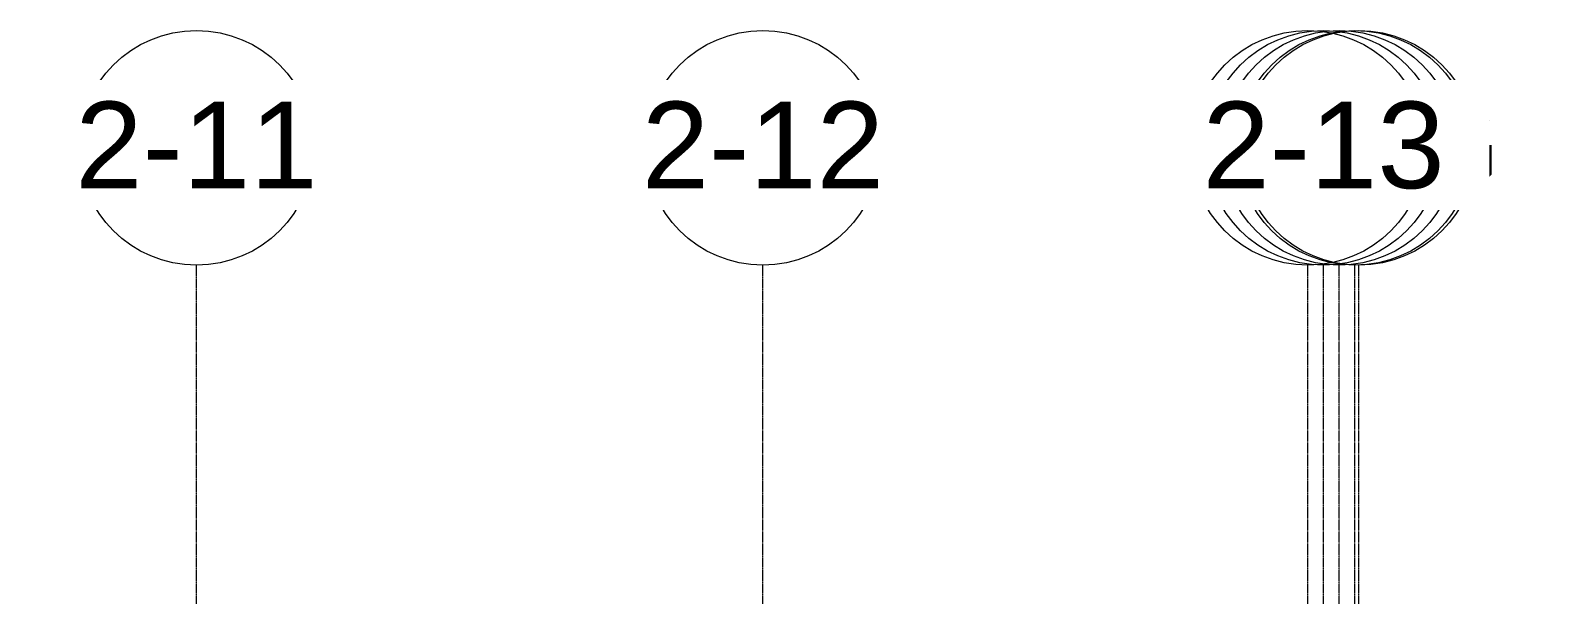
# Model space of a CAD drawing. Header units: inches. Extents: x 21954 to 47768, y -132 to 769.
# Drawn here: x 36066 to 36844, y 405 to 694 of the extents above; entities that cross this region are included whole.
import ezdxf

# ---------------------------------------------------------------- set-up
doc = ezdxf.new("R2010")
doc.units = ezdxf.units.IN
doc.header["$MEASUREMENT"] = 0
doc.linetypes.add('Grid Line 1_2_', pattern=[0.875, 0.5, -0.125, 0.125, -0.125])
doc.layers.add('S-GRID', color=1, linetype='Continuous', lineweight=9)
doc.layers.add('S-GRID-IDEN', color=1, linetype='Continuous', lineweight=9)
doc.styles.add('Arial', font='arial.ttf', dxfattribs={"height": 44.258982})

# ---------------------------------------------------------------- blocks, each defined once
blk = doc.blocks.new('Grid - Grid Head - Circle-14747-Structural - Elevation - North')
at = {"layer": 'S-GRID-IDEN'}
blk.add_circle((-23085.89, 633.76), 60, dxfattribs=at)

msp = doc.modelspace()

# ---------------------------------------------------------------- linework, layer by layer
at = {"layer": 'S-GRID', "linetype": 'Grid Line 1_2_'}
for p, q in [((36150.63, -132), (36150.63, 573.76)), ((36150.63, -132), (36150.63, 573.76)), ((36440.13, -132), (36440.13, 573.76)), ((36440.13, -132), (36440.13, 573.76)), ((36718.63, -132), (36718.63, 573.76)), ((36726.63, -132), (36726.63, 573.76)), ((36726.63, -132), (36726.63, 573.76)), ((36734.63, -132), (36734.63, 573.76)), ((36734.63, -132), (36734.63, 573.76)), ((36742.63, -132), (36742.63, 573.76)), ((36744.63, -132), (36744.63, 573.76))]:
    msp.add_line(p, q, dxfattribs=at)

# ---------------------------------------------------------------- block references
at = {"layer": 'S-GRID-IDEN'}
for p in [(59236.52, 0), (59526.02, 0), (59804.52, 0)]:
    msp.add_blockref('Grid - Grid Head - Circle-14747-Structural - Elevation - North', p, dxfattribs=at)

# ---------------------------------------------------------------- next in the draw order: texts
at = {"layer": 'S-GRID-IDEN', "char_height": 44.259, "attachment_point": 2, "line_spacing_factor": 0.938532, "style": 'Arial', "bg_fill": 3, "box_fill_scale": 1.25, "bg_fill_color": 0, "bg_fill_transparency": 0}
for s, insert, width in [('1-11', (36150.61, 657.36), 147.42), ('1-12', (36440.11, 657.36), 147.42), ('3-E.G', (36718.61, 657.36), 192.24)]:
    msp.add_mtext(s, dxfattribs=dict(at, insert=insert, width=width))

# ---------------------------------------------------------------- next in the draw order: block references
at = {"layer": 'S-GRID-IDEN'}
for p in [(59236.52, 0), (59526.02, 0), (59812.52, 0)]:
    msp.add_blockref('Grid - Grid Head - Circle-14747-Structural - Elevation - North', p, dxfattribs=at)

# ---------------------------------------------------------------- next in the draw order: texts
at = {"layer": 'S-GRID-IDEN', "char_height": 44.259, "attachment_point": 2, "line_spacing_factor": 0.938532, "style": 'Arial', "bg_fill": 3, "box_fill_scale": 1.25, "bg_fill_color": 0, "bg_fill_transparency": 0}
for s, insert, width in [('2-11', (36150.61, 657.36), 147.42), ('2-12', (36440.11, 657.36), 147.42), ('3-E', (36726.61, 657.36), 114.48)]:
    msp.add_mtext(s, dxfattribs=dict(at, insert=insert, width=width))

# ---------------------------------------------------------------- next in the draw order: block references
at = {"layer": 'S-GRID-IDEN'}
msp.add_blockref('Grid - Grid Head - Circle-14747-Structural - Elevation - North', (59820.52, 0), dxfattribs=at)

# ---------------------------------------------------------------- next in the draw order: texts
at = {"layer": 'S-GRID-IDEN', "insert": (36734.61, 657.36), "char_height": 44.259, "width": 147.42, "attachment_point": 2, "line_spacing_factor": 0.938532, "style": 'Arial', "bg_fill": 3, "box_fill_scale": 1.25, "bg_fill_color": 0, "bg_fill_transparency": 0}
msp.add_mtext('1-13', dxfattribs=at)

# ---------------------------------------------------------------- next in the draw order: block references
at = {"layer": 'S-GRID-IDEN'}
msp.add_blockref('Grid - Grid Head - Circle-14747-Structural - Elevation - North', (59830.52, 0), dxfattribs=at)

# ---------------------------------------------------------------- next in the draw order: texts
at = {"layer": 'S-GRID-IDEN', "insert": (36744.61, 657.36), "char_height": 44.259, "width": 225.18, "attachment_point": 2, "line_spacing_factor": 0.938532, "style": 'Arial', "bg_fill": 3, "box_fill_scale": 1.25, "bg_fill_color": 0, "bg_fill_transparency": 0}
msp.add_mtext('1-13.G', dxfattribs=at)

# ---------------------------------------------------------------- next in the draw order: block references
at = {"layer": 'S-GRID-IDEN'}
msp.add_blockref('Grid - Grid Head - Circle-14747-Structural - Elevation - North', (59828.52, 0), dxfattribs=at)

# ---------------------------------------------------------------- next in the draw order: texts
at = {"layer": 'S-GRID-IDEN', "insert": (36742.61, 657.36), "char_height": 44.259, "width": 118.26, "attachment_point": 2, "line_spacing_factor": 0.938532, "style": 'Arial', "bg_fill": 3, "box_fill_scale": 1.25, "bg_fill_color": 0, "bg_fill_transparency": 0}
msp.add_mtext('3-D', dxfattribs=at)

# ---------------------------------------------------------------- next in the draw order: block references
at = {"layer": 'S-GRID-IDEN'}
msp.add_blockref('Grid - Grid Head - Circle-14747-Structural - Elevation - North', (59820.52, 0), dxfattribs=at)

# ---------------------------------------------------------------- next in the draw order: texts
at = {"layer": 'S-GRID-IDEN', "insert": (36734.61, 657.36), "char_height": 44.259, "width": 196.02, "attachment_point": 2, "line_spacing_factor": 0.938532, "style": 'Arial', "bg_fill": 3, "box_fill_scale": 1.25, "bg_fill_color": 0, "bg_fill_transparency": 0}
msp.add_mtext('3-D.G', dxfattribs=at)

# ---------------------------------------------------------------- next in the draw order: block references
at = {"layer": 'S-GRID-IDEN'}
msp.add_blockref('Grid - Grid Head - Circle-14747-Structural - Elevation - North', (59812.52, 0), dxfattribs=at)

# ---------------------------------------------------------------- next in the draw order: texts
at = {"layer": 'S-GRID-IDEN', "insert": (36726.61, 657.36), "char_height": 44.259, "width": 147.42, "attachment_point": 2, "line_spacing_factor": 0.938532, "style": 'Arial', "bg_fill": 3, "box_fill_scale": 1.25, "bg_fill_color": 0, "bg_fill_transparency": 0}
msp.add_mtext('2-13', dxfattribs=at)

doc.saveas('drawing.dxf')
